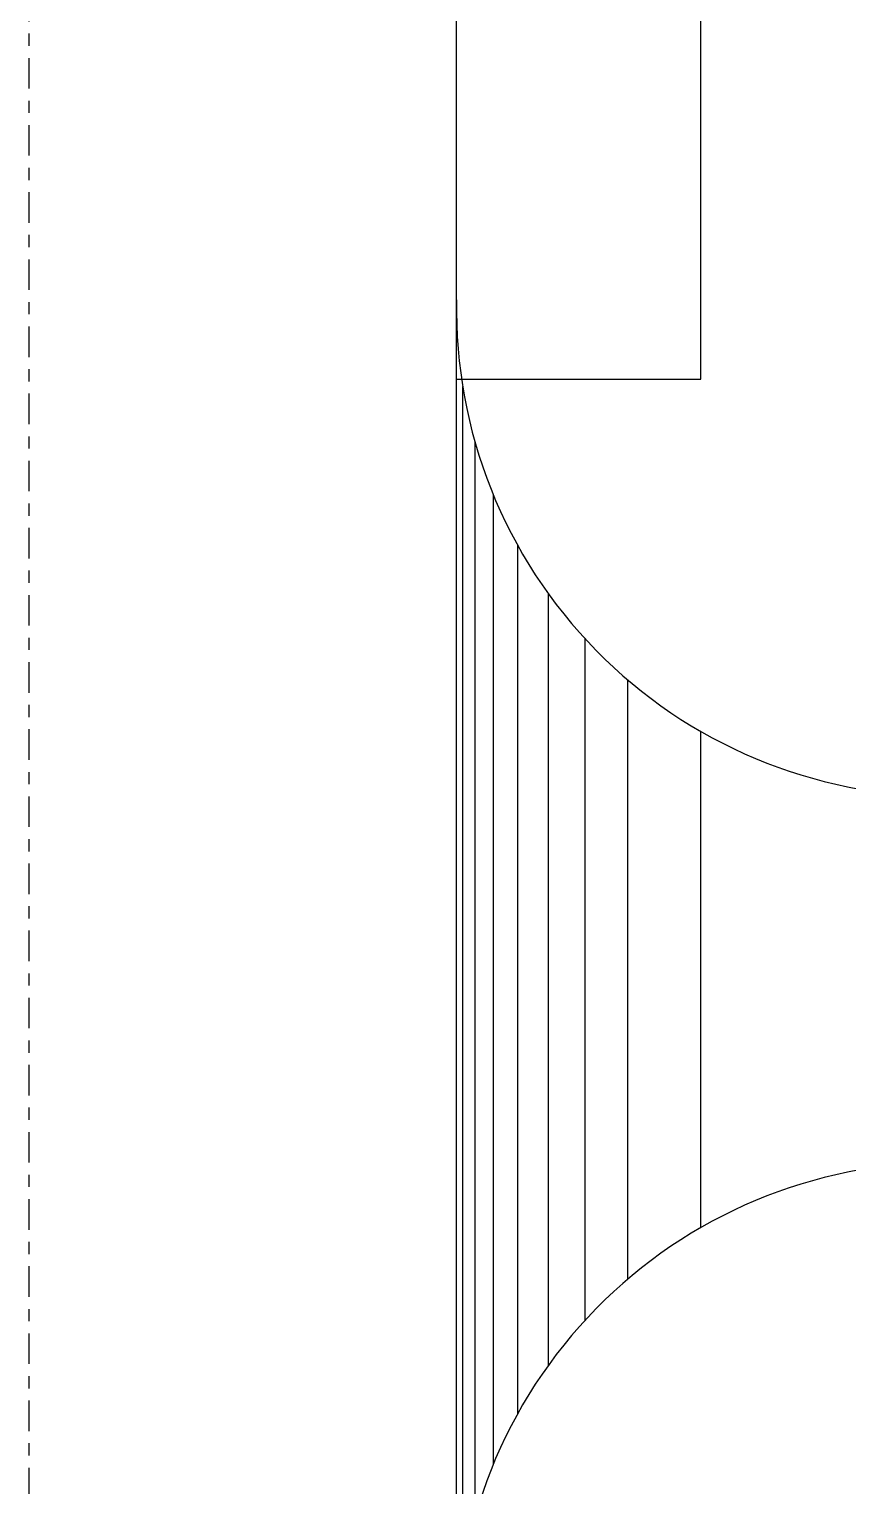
# Model space of a CAD drawing. Header units: millimetres. Extents: x 1590 to 1932, y -48 to 167.
# Drawn here: x 1617.09 to 1623.8, y 5.67 to 17.6 of the extents above; entities that cross this region are included whole.
import ezdxf

# ---------------------------------------------------------------- set-up
doc = ezdxf.new("R2010")
doc.units = ezdxf.units.MM
doc.header["$LTSCALE"] = 0.1
doc.header["$MEASUREMENT"] = 0
doc.linetypes.add('CENTERX2', pattern=[4, 2.5, -0.5, 0.5, -0.5])
doc.layers.get('0').update_dxf_attribs({"linetype": 'CONTINUOUS'})
for name, color, linetype in [('C-PRKG-CARS', 1, 'CONTINUOUS'), ('CALLES', 3, 'CONTINUOUS'), ('PARED', 4, 'CONTINUOUS')]:
    doc.layers.add(name, color=color, linetype=linetype)

msp = doc.modelspace()

# ---------------------------------------------------------------- linework, layer by layer
at = {"color": 2, "linetype": 'Continuous'}
msp.add_line((1620.5927, -5.4342), (1620.5927, 53.917), dxfattribs=at)
at = {"layer": 'C-PRKG-CARS', "color": 2}
for p, q in [((1622.5927, 14.7339), (1622.5927, 40.8012)), ((1620.5927, 14.7339), (1622.5927, 14.7339)), ((1622.5932, 7.7826), (1622.5932, 11.8486))]:
    msp.add_line(p, q, dxfattribs=at)
at = {"layer": 'CALLES', "color": 2, "linetype": 'CENTERX2'}
msp.add_line((1617.0927, -10.9342), (1617.0927, 157.274), dxfattribs=at)
at = {"layer": 'CALLES', "color": 1, "linetype": 'Continuous'}
for p, q in [((1620.6432, 14.6757), (1620.6432, 4.9903)), ((1620.7432, 14.2232), (1620.7432, 5.408)), ((1620.8932, 13.7895), (1620.8932, 5.8417)), ((1621.0932, 13.3737), (1621.0932, 6.2575)), ((1621.3432, 12.979), (1621.3432, 6.6523)), ((1621.6432, 12.61), (1621.6432, 7.0212)), ((1621.9932, 12.2722), (1621.9932, 7.359))]:
    msp.add_line(p, q, dxfattribs=at)
at = {"layer": 'PARED', "color": 3}
for centre, start, end in [((1624.5871, 15.31), 178.93995, 270.00981), ((1624.5871, 4.3212), 89.99019, 181.06005)]:
    msp.add_arc(centre, 3.9946, start, end, dxfattribs=at)

doc.saveas('drawing.dxf')
